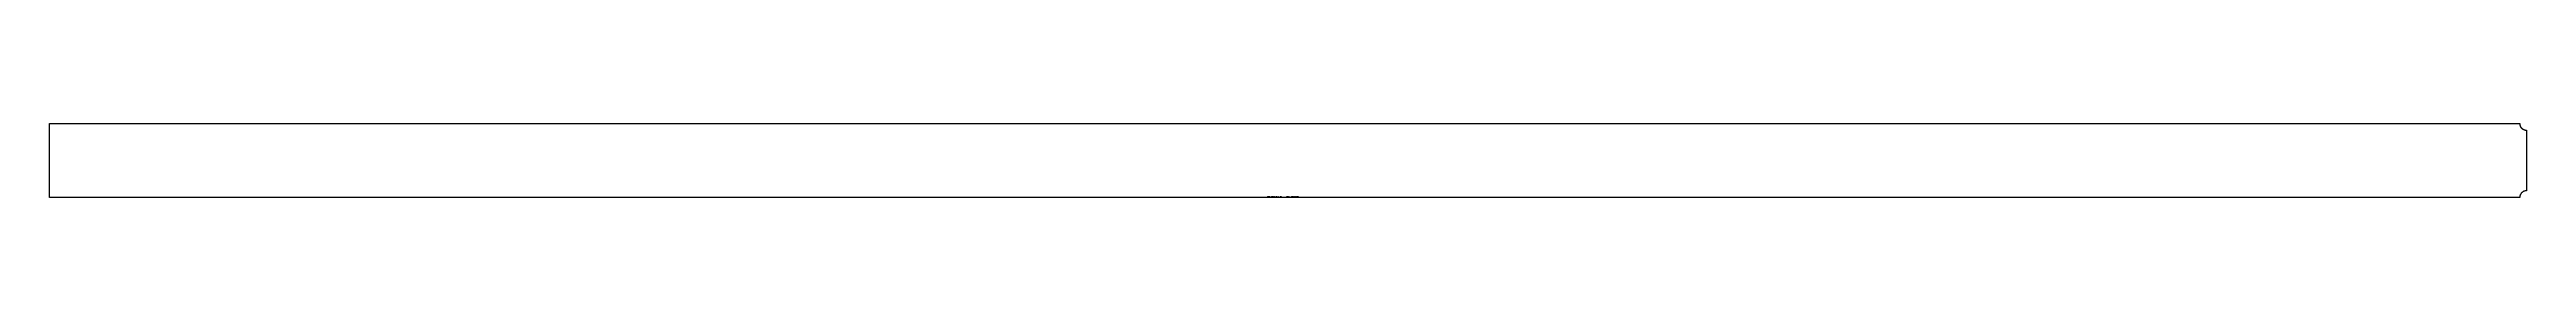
# Model space of a CAD drawing. Extents: x 0 to 11004, y -165 to 165.
import ezdxf

# ---------------------------------------------------------------- set-up
doc = ezdxf.new("R2010")
doc.units = 0
doc.header["$LTSCALE"] = 10
doc.layers.add('TEILE', color=7, linetype='CONTINUOUS')
doc.layers.add('UNTERSCHRIFT', color=7, linetype='CONTINUOUS')
doc.styles.get("Standard").update_dxf_attribs({"font": 'ROMANS'})

msp = doc.modelspace()

# ---------------------------------------------------------------- linework, layer by layer
at = {"layer": 'TEILE', "color": 2}
for p, q in [((0, -165), (0, 165.000031)), ((0, 165.000031), (10973.996094, 165)), ((10973.996094, 165), (10974.038086, 163.429886)), ((10974.038086, 163.429886), (10974.161133, 161.86409)), ((10974.161133, 161.86409), (10974.366211, 160.30687)), ((10974.366211, 160.30687), (10974.652344, 158.762527)), ((10974.652344, 158.762527), (10975.018555, 157.235275)), ((10975.018555, 157.235275), (10975.464844, 155.729309)), ((10975.464844, 155.729309), (10975.988281, 154.248734)), ((10975.988281, 154.248734), (10976.59082, 152.797638)), ((10976.59082, 152.797638), (10977.265625, 151.379974)), ((10977.265625, 151.379974), (10978.015625, 149.999664)), ((10978.015625, 149.999664), (10978.836914, 148.660446)), ((10978.836914, 148.660446), (10979.725586, 147.366028)), ((10979.725586, 147.366028), (10980.682617, 146.119934)), ((10980.682617, 146.119934), (10981.701172, 144.925598)), ((10981.701172, 144.925598), (10982.783203, 143.786285)), ((10982.783203, 143.786285), (10983.921875, 142.705124)), ((10983.921875, 142.705124), (10985.117188, 141.685074)), ((10985.117188, 141.685074), (10986.362305, 140.728928)), ((10986.362305, 140.728928), (10987.657227, 139.83931)), ((10987.657227, 139.83931), (10988.996094, 139.018646)), ((10988.996094, 139.018646), (10990.376953, 138.269226)), ((10990.376953, 138.269226), (10991.794922, 137.593063)), ((10991.794922, 137.593063), (10993.246094, 136.99202)), ((10993.246094, 136.99202), (10994.725586, 136.467758)), ((10994.725586, 136.467758), (10996.231445, 136.021713)), ((10996.231445, 136.021713), (10997.758789, 135.65509)), ((10997.758789, 135.65509), (10999.302734, 135.368912)), ((10999.302734, 135.368912), (11000.860352, 135.16394)), ((11000.860352, 135.16394), (11002.426758, 135.040771)), ((11002.426758, 135.040771), (11003.996094, 134.999725)), ((11003.996094, 134.999725), (11003.996094, 135)), ((11003.996094, 135), (11003.996094, -135)), ((10973.996094, -165), (0, -165)), ((10974.041016, -163.37587), (10973.996094, -165.000031)), ((10973.996094, -165.000031), (10973.996094, -165)), ((10974.171875, -161.75647), (10974.041016, -163.37587)), ((10974.392578, -160.146576), (10974.171875, -161.75647)), ((10974.698242, -158.550934), (10974.392578, -160.146576)), ((10975.089844, -156.974197), (10974.698242, -158.550934)), ((10975.566406, -155.42099), (10975.089844, -156.974197)), ((10976.126953, -153.895889), (10975.566406, -155.42099)), ((10976.768555, -152.403366), (10976.126953, -153.895889)), ((10977.491211, -150.947784), (10976.768555, -152.403366)), ((10978.291016, -149.533417), (10977.491211, -150.947784)), ((10979.166016, -148.164429), (10978.291016, -149.533417)), ((10980.113281, -146.844803), (10979.166016, -148.164429)), ((10981.131836, -145.578445), (10980.113281, -146.844803)), ((10982.216797, -144.369049), (10981.131836, -145.578445)), ((10983.365234, -143.220169), (10982.216797, -144.369049)), ((10984.575195, -142.135178), (10983.365234, -143.220169)), ((10985.84082, -141.117233), (10984.575195, -142.135178)), ((10987.160156, -140.169357), (10985.84082, -141.117233)), ((10988.530273, -139.294312), (10987.160156, -140.169357)), ((10989.943359, -138.494675), (10988.530273, -139.294312)), ((10991.400391, -137.772781), (10989.943359, -138.494675)), ((10992.891602, -137.130737), (10991.400391, -137.772781)), ((10994.417969, -136.57045), (10992.891602, -137.130737)), ((10995.970703, -136.093536), (10994.417969, -136.57045)), ((10997.547852, -135.701431), (10995.970703, -136.093536)), ((10999.142578, -135.395248), (10997.547852, -135.701431)), ((11000.75293, -135.175903), (10999.142578, -135.395248)), ((11002.37207, -135.044037), (11000.75293, -135.175903)), ((11003.996094, -135), (11002.37207, -135.044037))]:
    msp.add_line(p, q, dxfattribs=at)

# ---------------------------------------------------------------- texts
at = {"layer": 'UNTERSCHRIFT', "color": 2, "oblique": 15, "width": 0.8}
for s, p in [('Project  DP0GN9  ,Qty. 2  , Pos. ', (5408.998535, -163)), ('20613', (5494.798828, -163)), ('  , Profi l PL330*12', (5507.79834, -163))]:
    msp.add_text(s, height=3.25, dxfattribs=at).set_placement(p)

doc.saveas('drawing.dxf')
